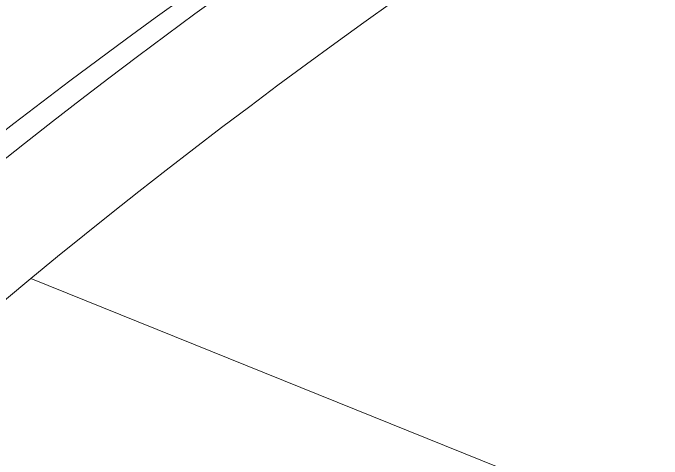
# Model space of a CAD drawing. Header units: millimetres. Extents: x 474.7 to 528.3, y 13.1 to 23.5.
# Drawn here: x 483.74346 to 483.75748, y 14.10492 to 14.11457 of the extents above; entities that cross this region are included whole.
import ezdxf

# ---------------------------------------------------------------- set-up
doc = ezdxf.new("R2010")
doc.units = ezdxf.units.MM
doc.header["$LTSCALE"] = 2.5
doc.layers.add('I-ARQ', color=8, linetype='Continuous')

msp = doc.modelspace()

# ---------------------------------------------------------------- linework, layer by layer
at = {"layer": 'I-ARQ', "lineweight": 5}
for points in [[(483.737713, 14.111723, 11.950323), (483.75037, 14.122007, 11.935779), (483.765929, 14.13099, 11.923075), (483.783741, 14.138298, 11.91274)], [(483.738671, 14.111325, 11.950885), (483.751347, 14.121503, 11.936492), (483.766801, 14.130426, 11.923873), (483.784431, 14.137745, 11.913523)], [(483.741102, 14.110316, 11.952312), (483.753589, 14.120343, 11.938133), (483.768813, 14.129132, 11.925703), (483.786178, 14.136341, 11.915508)], [(483.741341, 14.109846, 11.952978), (483.753779, 14.120102, 11.938474), (483.76923, 14.129022, 11.925859), (483.786994, 14.136203, 11.915703)], [(483.743847, 14.108833, 11.954411), (483.75608, 14.11892, 11.940146), (483.771277, 14.127693, 11.927738), (483.788749, 14.134757, 11.917749)], [(483.743847, 14.108833, 11.954411), (483.743847, 14.108833, 11.954411), (483.755511, 14.104117, 11.96108), (483.755511, 14.104117, 11.96108)]]:
    msp.add_open_spline(points, degree=3, dxfattribs=at)
for points in [[(483.798996, 14.073682, 12.004121), (483.780579, 14.067225, 12.013253), (483.756833, 14.069146, 12.010536), (483.7422, 14.078277, 11.997623), (483.7422, 14.078277, 11.997623), (483.727568, 14.087409, 11.984709), (483.726092, 14.101225, 11.965169), (483.738671, 14.111325, 11.950885)], [(483.805401, 14.078768, 11.996929), (483.789809, 14.069766, 12.00966), (483.76486, 14.069182, 12.010486), (483.748058, 14.077426, 11.998826), (483.748058, 14.077426, 11.998826), (483.731255, 14.08567, 11.987167), (483.728229, 14.09998, 11.96693), (483.741102, 14.110316, 11.952312)], [(483.80493, 14.07904, 11.996544), (483.789654, 14.07022, 12.009017), (483.765237, 14.069605, 12.009887), (483.748689, 14.077622, 11.998549), (483.748689, 14.077622, 11.998549), (483.73214, 14.085639, 11.987212), (483.72895, 14.099629, 11.967427), (483.741341, 14.109846, 11.952978)], [(483.802767, 14.080289, 11.994778), (483.788613, 14.072117, 12.006334), (483.765988, 14.071547, 12.007141), (483.750655, 14.078975, 11.996636), (483.750655, 14.078975, 11.996636), (483.735322, 14.086404, 11.98613), (483.732366, 14.099366, 11.967799), (483.743847, 14.108833, 11.954411)]]:
    msp.add_open_spline(points, degree=3, knots=[0, 0, 0, 0, 0.5, 0.5, 0.5, 0.5, 1, 1, 1, 1], dxfattribs=at)

doc.saveas('drawing.dxf')
